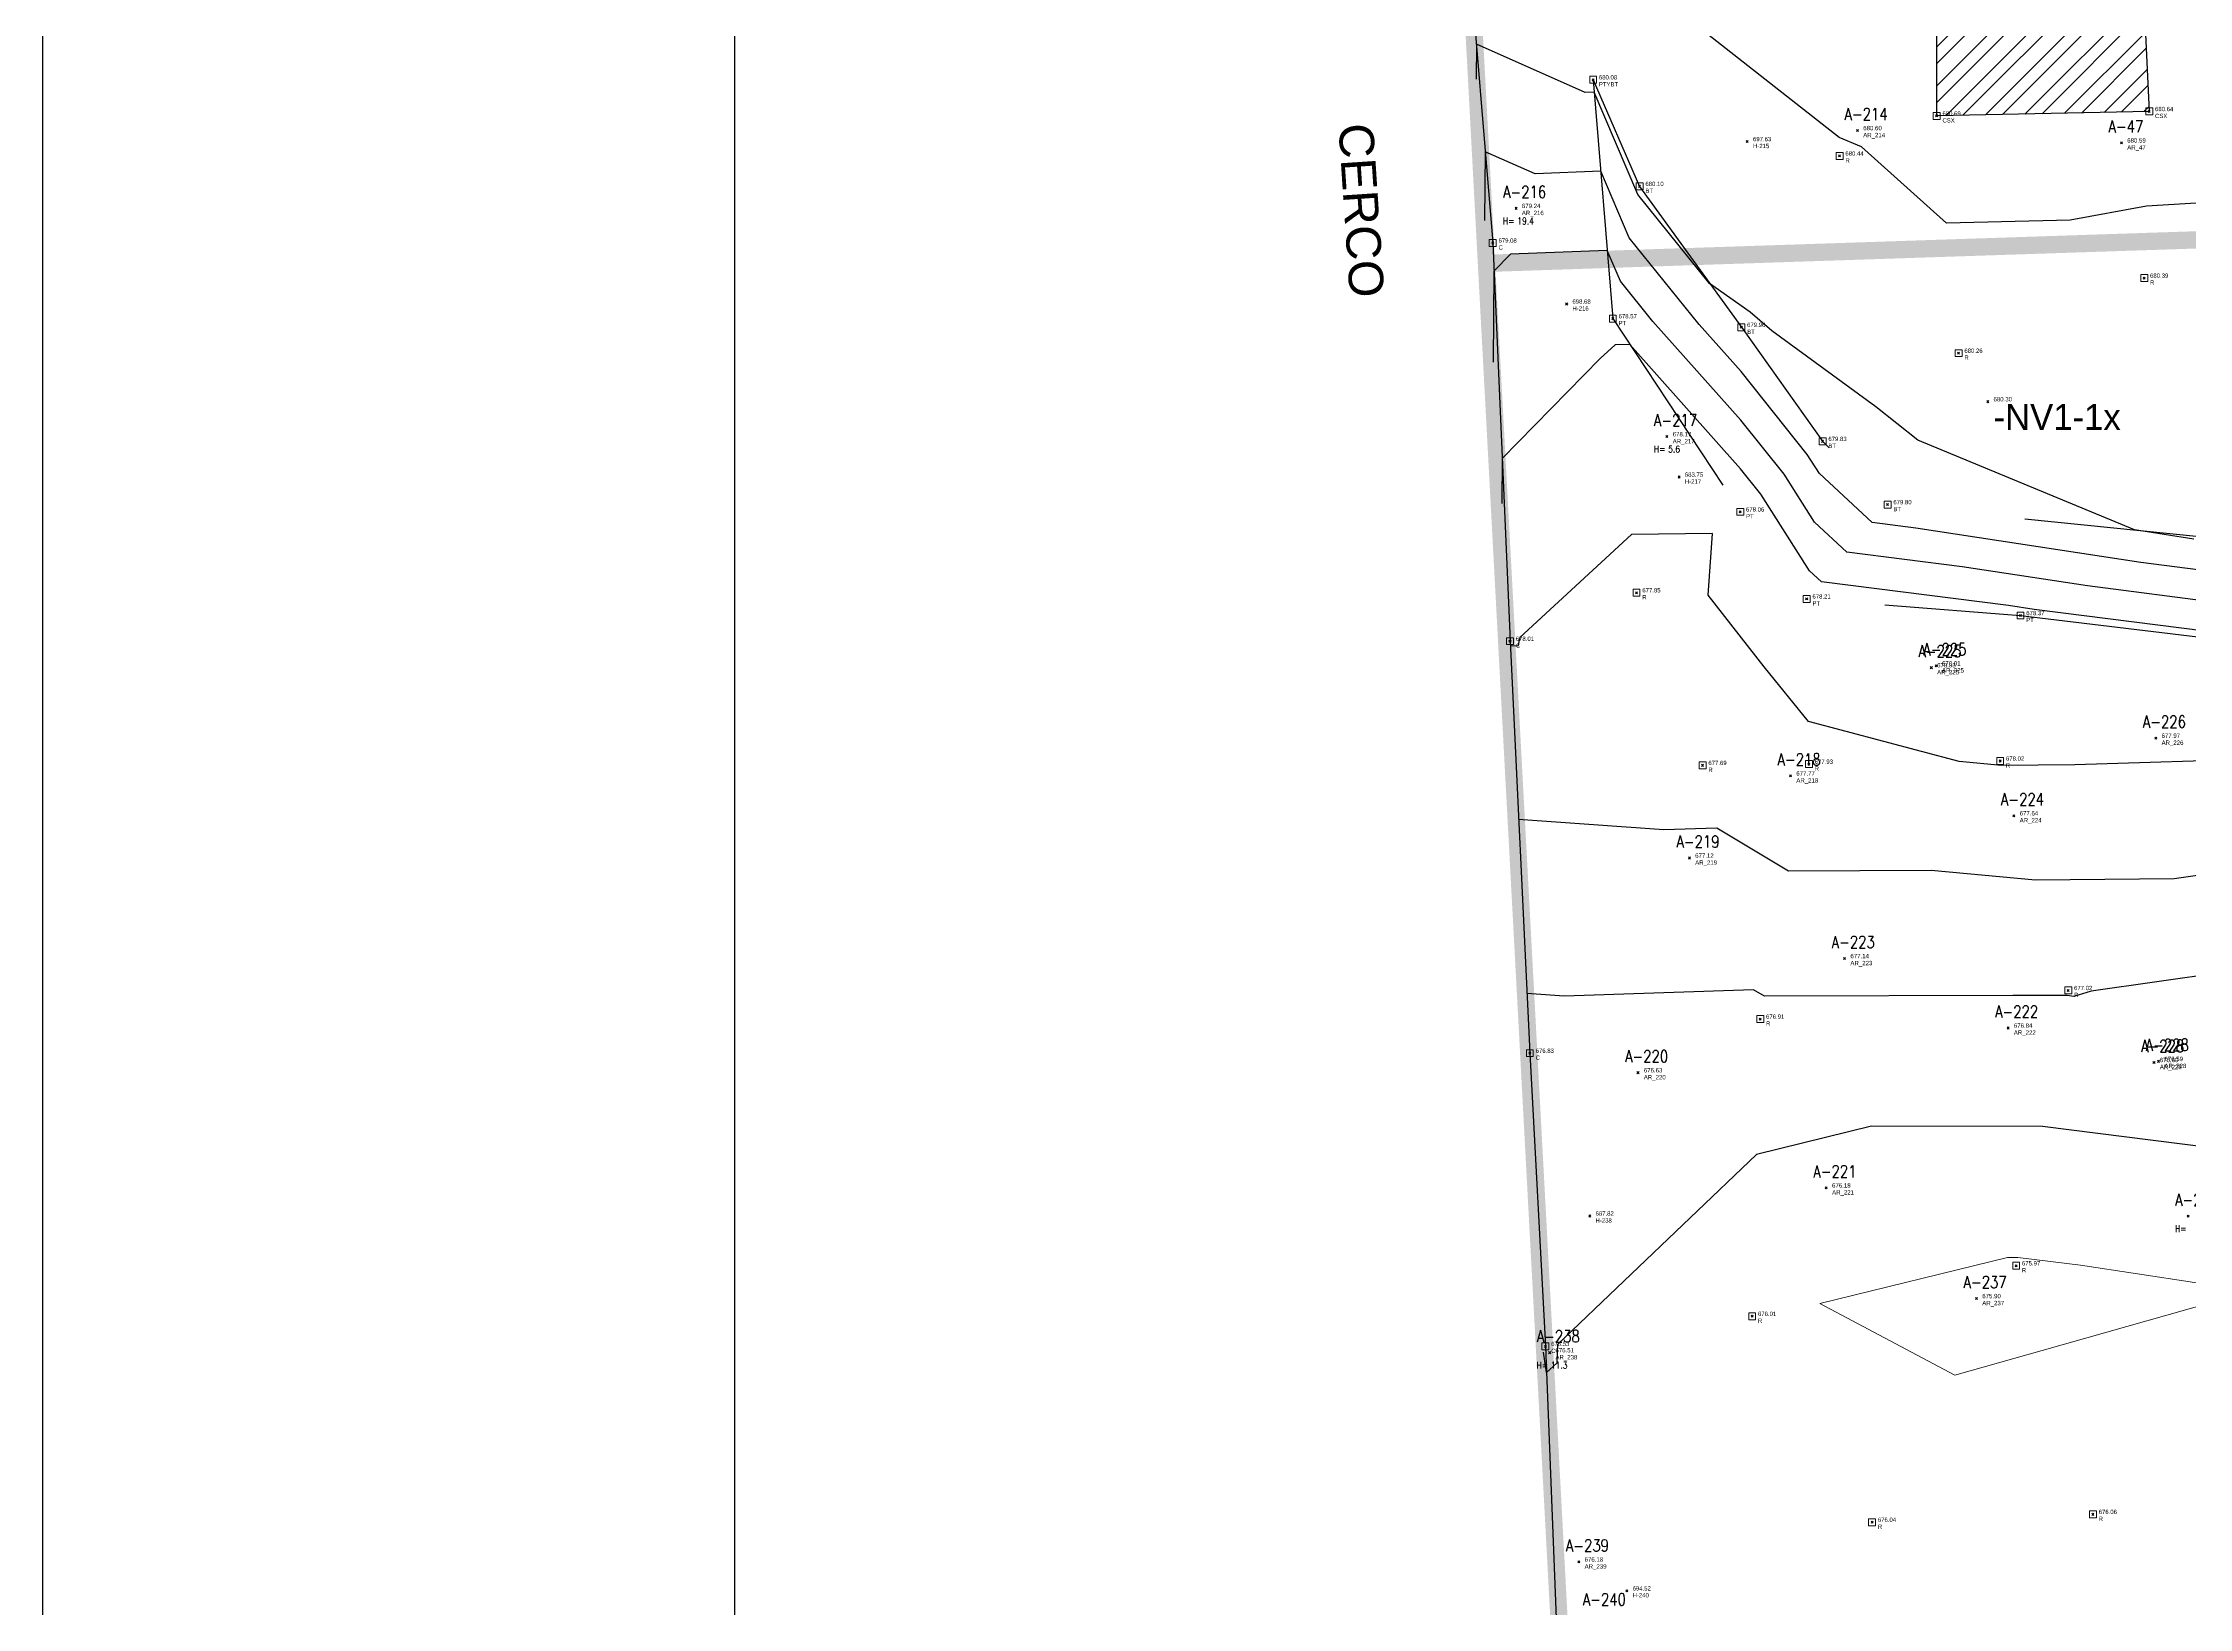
# Model space of a CAD drawing. Extents: x 350769 to 354978, y 6304672 to 6307963.
# Drawn here: x 352180 to 352242, y 6305839.5 to 6305884.7 of the extents above; entities that cross this region are included whole.
import ezdxf

# ---------------------------------------------------------------- set-up
doc = ezdxf.new("R2010")
doc.units = 0
doc.header["$PDMODE"] = 35
doc.header["$PDSIZE"] = 0.03
for name, pattern in [('4.0 - LO RECABARREN - DESNIVEL NUEVO$0$HIDDEN', [0.375, 0.25, -0.125]), ('CONTINUOS', [0]), ('DASHDOT', [1, 0.5, -0.25, 0, -0.25]), ('DASHED', [19.05, 12.7, -6.35])]:
    doc.linetypes.add(name, pattern=pattern)
doc.layers.get('0').update_dxf_attribs({"linetype": 'CONTINUOUS'})
for name, color, linetype in [('-LAMINA 1_1250', 1, 'CONTINUOUS'), ('03_S2_Pav ext_Borde vereda', 7, 'CONTINUOUS'), ('1-ARBOL H1', 7, 'CONTINUOUS'), ('1-ARBOL H2', 1, 'CONTINUOUS'), ('1-ARBOL H3', 241, 'CONTINUOUS'), ('1-ARBOL NOMBRE', 3, 'CONTINUOUS'), ('1-ARBOL PTO', 7, 'CONTINUOUS'), ('1-CASA', 2, 'CONTINUOUS'), ('1-CERCO', 252, 'CERCO_LINE'), ('1-coordenadas', 8, 'CONTINUOUS'), ('1-TEXTOS', 7, 'CONTINUOUS'), ('2-ACHURADO EDIFICACION', 252, 'CONTINUOUS'), ('3-TALUD', 252, 'DASHED'), ('C-TINN', 5, 'CONTINUOUS'), ('C-TOPO-MAJR', 9, 'CONTINUOUS'), ('C-TOPO-MINR', 8, 'CONTINUOUS'), ('V-NODE-TEXT DIC 2012', 31, 'CONTINUOUS')]:
    doc.layers.add(name, color=color, linetype=linetype)
doc.layers.add('0_ASD_LINEA OFICIAL', color=253, linetype='DASHDOT', lineweight=20)
doc.layers.add('0_ASD_TOPOGRAFIA_ELEMENTOS', color=7, linetype='CONTINUOS', lineweight=5, true_color=0xbdbdbd)
doc.styles.add('A', font='arial.ttf', dxfattribs={"height": 2})
doc.styles.add('ROMANS', font='romans.shx', dxfattribs={"width": 0.65})
doc.linetypes.add('CERCO_LINE', pattern='A,0.5,-0.2,[" X ",Standard,S=0.1,R=0,X=-0.1,Y=-0.05],-0.25', length=0.95)

# ---------------------------------------------------------------- blocks, each defined once
blk = doc.blocks.new('COORDENADAS')
at = {"layer": '-LAMINA 1_1250'}
blk.add_lwpolyline([(0, 0), (1436.25, 0), (1436.25, -923.479), (0, -923.479)], close=True, dxfattribs=at)
at = {"layer": '1-coordenadas'}
blk.add_line((20, -900.625), (20, -0.625), dxfattribs=at)
blk = doc.blocks.new('A$C27410629')
at = {"layer": '0_ASD_LINEA OFICIAL', "ltscale": 8}
blk.add_lwpolyline([(76.795, 1069.872, 0.5, 0.5, 0.00826), (73.751, 1083.846, 0.5, 0.5, 0.028444), (70.023, 1095.124, 0.5, 0.5, -0.012564), (61.852, 1118.104, 0.5, 0.5, -0.000048), (57.166, 1131.529, 0.5, 0.5, -0.013664), (47.353, 1157.145, 0.5, 0.5, -0.058265), (39.524, 1192.667, 0.5, 0.5, 0), (39.524, 1192.667, 0.5, 0.5, -0.003962), (39.31, 1195.102, 0.5, 0.5, -0.274101), (74.42, 1266.696, 0.5, 0.5, 0), (74.42, 1266.696, 0.5, 0.5, -0.117635), (110.932, 1279.578, 0.5, 0.5, -0.105448), (145.793, 1276.067, 0.5, 0.5, -0.042273), (159.013, 1270.584, 0.5, 0.5, 0), (184.1, 1256.74, 0.5, 0.5, 0.018937), (195.809, 1250.819, 0.5, 0.5, -0.011475), (213.872, 1241.445, 0.5, 0.5, 0.049621)], format="xyseb", dxfattribs=at)
at = {"layer": '0_ASD_LINEA OFICIAL', "ltscale": 8, "const_width": 0.5}
for points in [[(61.852, 1118.104), (61.852, 1118.104), (17.772, 1116.645), (16.443, 1141.555), (16.443, 1141.555), (15.773, 1154.201), (13.77, 1191.844), (39.524, 1192.667)], [(61.852, 1118.104), (17.772, 1116.645), (20.411, 1067.335)]]:
    blk.add_lwpolyline(points, dxfattribs=at)
blk = doc.blocks.new('TOPOGRAFIA')
at = {"layer": '2-ACHURADO EDIFICACION', "lineweight": 0, "true_color": 0xbdbdbd}
h = blk.add_hatch(dxfattribs=at)
h.set_pattern_fill('ANSI31', color=9, scale=0.25)
h.set_pattern_definition([(45, (38000, -3000), (-0.56126600757, 0.56126600757), [])])
h.paths.add_polyline_path([(390240.158, 6302905.505), (390239.542, 6302905.47), (390239.265, 6302910.331), (390233.185, 6302909.984), (390233.051, 6302911.622), (390230.606, 6302911.486), (390231.762, 6302887.421), (390233.754, 6302887.418), (390234.758, 6302887.416), (390234.751, 6302882.623), (390240.896, 6302882.751), (390240.66, 6302887.636), (390241.199, 6302887.662), (390240.652, 6302897.926)])
at = {"layer": '1-ARBOL H1', "color": 9, "lineweight": 0, "true_color": 0xbdbdbd}
for p in [(390222.59, 6302879.949), (390226.952, 6302873.35), (390242.019, 6302850.813), (390223.561, 6302846.867)]:
    blk.add_point(p, dxfattribs=at)
at = {"layer": '1-ARBOL PTO', "color": 9, "lineweight": 0, "true_color": 0xbdbdbd}
for p in [(390232.46, 6302882.2), (390240.092, 6302881.844), (390222.59, 6302879.949), (390226.952, 6302873.35), (390234.596, 6302866.67), (390234.738, 6302866.726), (390241.085, 6302864.633), (390230.525, 6302863.543), (390236.983, 6302862.39), (390227.601, 6302861.167), (390232.089, 6302858.262), (390236.814, 6302856.253), (390241.034, 6302855.258), (390241.167, 6302855.289), (390226.116, 6302854.961), (390231.559, 6302851.632), (390242.019, 6302850.813), (390235.901, 6302848.433), (390223.561, 6302846.867), (390224.405, 6302840.818)]:
    blk.add_point(p, dxfattribs=at)
at = {"layer": '1-CASA', "color": 9, "lineweight": 0, "true_color": 0xbdbdbd, "flags": 128}
blk.add_lwpolyline([(390233.754, 6302887.418), (390231.762, 6302887.421), (390230.606, 6302911.486), (390233.051, 6302911.622), (390233.185, 6302909.984), (390239.265, 6302910.331), (390239.542, 6302905.47), (390240.158, 6302905.505), (390240.652, 6302897.926), (390241.199, 6302887.662), (390240.66, 6302887.636), (390240.896, 6302882.751), (390234.751, 6302882.623), (390234.758, 6302887.416)], close=True, dxfattribs=at)
at = {"layer": '1-CERCO', "color": 9, "lineweight": 0, "true_color": 0xbdbdbd, "flags": 128}
blk.add_lwpolyline([(390217.019, 6302967.12), (390217.78, 6302952.375), (390218.592, 6302938.776), (390218.971, 6302931.335), (390219.558, 6302920.385), (390219.898, 6302912.654), (390221.179, 6302887.887), (390221.916, 6302878.948), (390222.415, 6302867.436), (390222.989, 6302855.525), (390223.438, 6302847.049), (390223.907, 6302835.257), (390224.514, 6302825.448), (390224.93, 6302816.683), (390225.583, 6302806.101), (390226.043, 6302796.827), (390226.504, 6302788.468), (390227.259, 6302774.44), (390228.075, 6302760.58), (390228.42, 6302751.175), (390228.847, 6302739.443), (390229.973, 6302729.189)], dxfattribs=at)
at = {"layer": '1-coordenadas', "color": 9, "linetype": '4.0 - LO RECABARREN - DESNIVEL NUEVO$0$HIDDEN', "lineweight": 0, "ltscale": 50, "true_color": 0xbdbdbd}
blk.add_line((390200, 6302300), (390200, 6303200), dxfattribs=at)
at = {"layer": '3-TALUD', "color": 9, "lineweight": 0, "true_color": 0xbdbdbd, "flags": 128}
for points in [[(390224.818, 6302883.668), (390226.162, 6302880.586), (390229.103, 6302876.511), (390231.452, 6302873.214), (390233.331, 6302871.385), (390242.348, 6302870.458), (390249.844, 6302870.544), (390255.596, 6302875.299), (390261.366, 6302877.883), (390261.503, 6302880.7)], [(390224.818, 6302883.668), (390225.387, 6302876.761), (390229.071, 6302871.175), (390230.992, 6302868.659), (390237.173, 6302868.179), (390243.339, 6302867.437), (390250.38, 6302868.425), (390254.25, 6302869.462), (390259.403, 6302874.261), (390262.368, 6302876.529), (390261.503, 6302880.7)]]:
    blk.add_lwpolyline(points, dxfattribs=at)
at = {"layer": 'C-TINN', "color": 9, "linetype": 'Continuous', "lineweight": 0, "true_color": 0xbdbdbd}
for points, elevation in [([(390224.718, 6302883.568), (390224.718, 6302883.768), (390224.918, 6302883.768), (390224.918, 6302883.568), (390224.718, 6302883.568)], 680.078), ([(390234.651, 6302882.523), (390234.651, 6302882.723), (390234.851, 6302882.723), (390234.851, 6302882.523), (390234.651, 6302882.523)], 680.694), ([(390240.796, 6302882.651), (390240.796, 6302882.851), (390240.996, 6302882.851), (390240.996, 6302882.651), (390240.796, 6302882.651)], 680.642), ([(390231.844, 6302881.366), (390231.844, 6302881.566), (390232.044, 6302881.566), (390232.044, 6302881.366), (390231.844, 6302881.366)], 680.444), ([(390226.062, 6302880.486), (390226.062, 6302880.686), (390226.262, 6302880.686), (390226.262, 6302880.486), (390226.062, 6302880.486)], 680.095), ([(390221.816, 6302878.848), (390221.816, 6302879.048), (390222.016, 6302879.048), (390222.016, 6302878.848), (390221.816, 6302878.848)], 679.075), ([(390240.652, 6302877.833), (390240.652, 6302878.033), (390240.852, 6302878.033), (390240.852, 6302877.833), (390240.652, 6302877.833)], 680.392), ([(390225.287, 6302876.661), (390225.287, 6302876.861), (390225.487, 6302876.861), (390225.487, 6302876.661), (390225.287, 6302876.661)], 678.569), ([(390229.003, 6302876.411), (390229.003, 6302876.611), (390229.203, 6302876.611), (390229.203, 6302876.411), (390229.003, 6302876.411)], 679.957), ([(390235.284, 6302875.664), (390235.284, 6302875.864), (390235.484, 6302875.864), (390235.484, 6302875.664), (390235.284, 6302875.664)], 680.265), ([(390231.352, 6302873.114), (390231.352, 6302873.314), (390231.552, 6302873.314), (390231.552, 6302873.114), (390231.352, 6302873.114)], 679.829), ([(390228.971, 6302871.075), (390228.971, 6302871.275), (390229.171, 6302871.275), (390229.171, 6302871.075), (390228.971, 6302871.075)], 678.056), ([(390233.231, 6302871.285), (390233.231, 6302871.485), (390233.431, 6302871.485), (390233.431, 6302871.285), (390233.231, 6302871.285)], 679.803), ([(390225.973, 6302868.737), (390225.973, 6302868.937), (390226.173, 6302868.937), (390226.173, 6302868.737), (390225.973, 6302868.737)], 677.847), ([(390230.892, 6302868.559), (390230.892, 6302868.759), (390231.092, 6302868.759), (390231.092, 6302868.559), (390230.892, 6302868.559)], 678.211), ([(390237.073, 6302868.079), (390237.073, 6302868.279), (390237.273, 6302868.279), (390237.273, 6302868.079), (390237.073, 6302868.079)], 678.371), ([(390222.315, 6302867.336), (390222.315, 6302867.536), (390222.515, 6302867.536), (390222.515, 6302867.336), (390222.315, 6302867.336)], 678.013), ([(390227.883, 6302863.746), (390227.883, 6302863.946), (390228.083, 6302863.946), (390228.083, 6302863.746), (390227.883, 6302863.746)], 677.694), ([(390230.957, 6302863.782), (390230.957, 6302863.982), (390231.157, 6302863.982), (390231.157, 6302863.782), (390230.957, 6302863.782)], 677.927), ([(390236.486, 6302863.873), (390236.486, 6302864.073), (390236.686, 6302864.073), (390236.686, 6302863.873), (390236.486, 6302863.873)], 678.02), ([(390238.455, 6302857.239), (390238.455, 6302857.439), (390238.655, 6302857.439), (390238.655, 6302857.239), (390238.455, 6302857.239)], 677.02), ([(390229.55, 6302856.411), (390229.55, 6302856.611), (390229.75, 6302856.611), (390229.75, 6302856.411), (390229.55, 6302856.411)], 676.909), ([(390222.889, 6302855.425), (390222.889, 6302855.625), (390223.089, 6302855.625), (390223.089, 6302855.425), (390222.889, 6302855.425)], 676.828), ([(390236.949, 6302849.28), (390236.949, 6302849.48), (390237.149, 6302849.48), (390237.149, 6302849.28), (390236.949, 6302849.28)], 675.968), ([(390229.317, 6302847.819), (390229.317, 6302848.019), (390229.517, 6302848.019), (390229.517, 6302847.819), (390229.317, 6302847.819)], 676.011), ([(390223.338, 6302846.949), (390223.338, 6302847.149), (390223.538, 6302847.149), (390223.538, 6302846.949), (390223.338, 6302846.949)], 676.53), ([(390232.782, 6302841.865), (390232.782, 6302842.065), (390232.982, 6302842.065), (390232.982, 6302841.865), (390232.782, 6302841.865)], 676.043), ([(390239.167, 6302842.093), (390239.167, 6302842.293), (390239.367, 6302842.293), (390239.367, 6302842.093), (390239.167, 6302842.093)], 676.062)]:
    blk.add_lwpolyline(points, dxfattribs=dict(at, elevation=elevation))
for p in [(390224.818, 6302883.668, 680.078), (390234.751, 6302882.623, 680.694), (390240.896, 6302882.751, 680.642), (390231.944, 6302881.466, 680.444), (390226.162, 6302880.586, 680.095), (390221.916, 6302878.948, 679.075), (390240.752, 6302877.933, 680.392), (390225.387, 6302876.761, 678.569), (390229.103, 6302876.511, 679.957), (390235.384, 6302875.764, 680.265), (390231.452, 6302873.214, 679.829), (390229.071, 6302871.175, 678.056), (390233.331, 6302871.385, 679.803), (390226.073, 6302868.837, 677.847), (390230.992, 6302868.659, 678.211), (390237.173, 6302868.179, 678.371), (390222.415, 6302867.436, 678.013), (390227.983, 6302863.846, 677.694), (390231.057, 6302863.882, 677.927), (390236.586, 6302863.973, 678.02), (390238.555, 6302857.339, 677.02), (390229.65, 6302856.511, 676.909), (390222.989, 6302855.525, 676.828), (390237.049, 6302849.38, 675.968), (390229.417, 6302847.919, 676.011), (390223.438, 6302847.049, 676.53), (390239.267, 6302842.193, 676.062), (390232.882, 6302841.965, 676.043)]:
    blk.add_point(p, dxfattribs=at)
at = {"layer": 'C-TOPO-MAJR', "color": 9, "linetype": 'Continuous', "lineweight": -3, "true_color": 0xbdbdbd}
for points, elevation in [([(390242.188, 6302870.388), (390240.465, 6302870.652), (390234.206, 6302873.252), (390232.994, 6302874.214), (390229.98, 6302876.407), (390229.354, 6302876.949), (390228.187, 6302877.781), (390226.114, 6302880.348), (390224.847, 6302883.311), (390224.592, 6302883.301), (390221.442, 6302884.694), (390221.433, 6302883.684)], 680), ([(390245.581, 6302861.131), (390241.621, 6302860.57), (390237.61, 6302860.523), (390234.587, 6302860.802), (390230.467, 6302860.79), (390228.395, 6302862.033), (390226.864, 6302861.982), (390222.663, 6302862.28)], 677.5)]:
    blk.add_lwpolyline(points, dxfattribs=dict(at, elevation=elevation))
at = {"layer": 'C-TOPO-MINR', "color": 9, "linetype": 'Continuous', "lineweight": -3, "true_color": 0xbdbdbd}
for points, elevation in [([(390247.829, 6302880.441), (390240.814, 6302880.014), (390238.606, 6302879.61), (390235.037, 6302879.521), (390232.573, 6302881.725), (390231.928, 6302881.999), (390227.772, 6302885.265), (390224.686, 6302887.614), (390221.296, 6302887.752), (390221.186, 6302887.8), (390221.186, 6302887.773)], 680.5), ([(390242.678, 6302869.451), (390240.649, 6302869.71), (390234.144, 6302870.707), (390232.886, 6302870.866), (390231.358, 6302872.288), (390231.01, 6302872.836), (390229.095, 6302875.228), (390227.88, 6302876.593), (390225.86, 6302879.095), (390225.036, 6302881.022), (390223.146, 6302880.948), (390221.698, 6302881.588), (390221.68, 6302879.595)], 679.5), ([(390242.978, 6302868.539), (390239.109, 6302869.032), (390235.485, 6302869.587), (390232.151, 6302870.01), (390231.216, 6302870.88), (390230.339, 6302872.261), (390229.087, 6302873.825), (390226.541, 6302876.683), (390225.606, 6302877.841), (390225.224, 6302878.734), (390222.43, 6302878.624), (390221.951, 6302878.135), (390221.927, 6302875.507)], 679), ([(390243.277, 6302867.627), (390237.57, 6302868.354), (390236.827, 6302868.468), (390231.417, 6302869.154), (390231.074, 6302869.473), (390229.667, 6302871.686), (390229.078, 6302872.421), (390225.883, 6302876.01), (390225.453, 6302876.004), (390225.018, 6302875.604), (390222.186, 6302872.715), (390222.174, 6302871.418)], 678.5), ([(390244.343, 6302864.034), (390238.748, 6302863.865), (390236.625, 6302863.84), (390235.397, 6302863.953), (390231.04, 6302865.11), (390229.764, 6302866.695), (390228.141, 6302868.762), (390228.268, 6302870.549), (390225.928, 6302870.516), (390222.701, 6302867.546), (390222.642, 6302867.29), (390222.421, 6302867.305)], 678), ([(390246.815, 6302858.395), (390239.215, 6302857.316), (390238.711, 6302857.164), (390238.526, 6302857.188), (390236.95, 6302857.19), (390229.776, 6302857.17), (390229.457, 6302857.361), (390223.981, 6302857.178), (390222.906, 6302857.254)], 677), ([(390265.646, 6302838.135), (390264.963, 6302843.033), (390264.684, 6302846.122), (390264.168, 6302849.624), (390257.72, 6302850.168), (390257.085, 6302851.491), (390254.894, 6302852.314), (390251.797, 6302853.044), (390246.709, 6302854.033), (390242.605, 6302852.796), (390237.811, 6302853.405), (390232.866, 6302853.412), (390229.544, 6302852.598), (390223.784, 6302847.099), (390223.772, 6302846.567), (390223.468, 6302846.298), (390223.381, 6302846.88)], 676.5)]:
    blk.add_lwpolyline(points, dxfattribs=dict(at, elevation=elevation))
at = {"layer": 'C-TOPO-MINR', "color": 9, "linetype": 'Continuous', "lineweight": 0, "true_color": 0xbdbdbd, "elevation": 676}
blk.add_lwpolyline([(390236.797, 6302849.622), (390231.369, 6302848.293), (390235.271, 6302846.216), (390237.804, 6302846.933), (390243.849, 6302848.645), (390238.911, 6302849.392), (390237.095, 6302849.622), (390236.797, 6302849.622)], dxfattribs=at)
at = {"layer": 'V-NODE-TEXT DIC 2012', "color": 9, "lineweight": 0, "true_color": 0xbdbdbd}
for p in [(390224.818, 6302883.668), (390234.751, 6302882.623), (390240.896, 6302882.751), (390229.274, 6302881.882), (390232.46, 6302882.2), (390240.092, 6302881.844), (390231.944, 6302881.466), (390226.162, 6302880.586), (390222.59, 6302879.949), (390221.916, 6302878.948), (390240.752, 6302877.933), (390224.053, 6302877.185), (390225.387, 6302876.761), (390229.103, 6302876.511), (390235.384, 6302875.764), (390236.226, 6302874.361), (390226.952, 6302873.35), (390231.452, 6302873.214), (390227.303, 6302872.182), (390229.071, 6302871.175), (390233.331, 6302871.385), (390226.073, 6302868.837), (390230.992, 6302868.659), (390237.173, 6302868.179), (390222.415, 6302867.436), (390234.596, 6302866.67), (390234.738, 6302866.726), (390241.085, 6302864.633), (390227.983, 6302863.846), (390231.057, 6302863.882), (390236.586, 6302863.973), (390230.525, 6302863.543), (390236.983, 6302862.39), (390227.601, 6302861.167), (390232.089, 6302858.262), (390238.555, 6302857.339), (390229.65, 6302856.511), (390236.814, 6302856.253), (390222.989, 6302855.525), (390241.034, 6302855.258), (390241.167, 6302855.289), (390226.116, 6302854.961), (390231.559, 6302851.632), (390224.721, 6302850.818), (390242.019, 6302850.813), (390237.049, 6302849.38), (390235.901, 6302848.433), (390229.417, 6302847.919), (390223.438, 6302847.049), (390223.561, 6302846.867), (390239.267, 6302842.193), (390232.882, 6302841.965), (390224.405, 6302840.818), (390225.792, 6302839.983)]:
    blk.add_point(p, dxfattribs=at)
at = {"layer": '1-ARBOL H2', "color": 9, "lineweight": 0, "true_color": 0xbdbdbd, "style": 'ROMANS', "width": 0.8}
for p in [(390222.213, 6302879.487), (390226.575, 6302872.888), (390241.642, 6302850.351), (390223.184, 6302846.405)]:
    blk.add_text('H=', height=0.2, dxfattribs=at).set_placement(p)
at = {"layer": '1-ARBOL H3', "color": 9, "lineweight": 0, "true_color": 0xbdbdbd, "style": 'ROMANS', "width": 0.8}
for s, p in [('19.4', (390222.626, 6302879.487)), ('5.6', (390226.988, 6302872.888)), ('11.3', (390223.597, 6302846.405))]:
    blk.add_text(s, height=0.2, dxfattribs=at).set_placement(p)
at = {"layer": '1-ARBOL NOMBRE', "color": 9, "lineweight": 0, "true_color": 0xbdbdbd, "style": 'ROMANS', "width": 0.8}
for s, p in [('A-214', (390232.083, 6302882.5)), ('A-47', (390239.715, 6302882.144)), ('A-216', (390222.213, 6302880.249)), ('A-217', (390226.575, 6302873.65)), ('A-225', (390234.219, 6302866.97)), ('A-225', (390234.361, 6302867.026)), ('A-226', (390240.708, 6302864.933)), ('A-218', (390230.148, 6302863.843)), ('A-224', (390236.606, 6302862.69)), ('A-219', (390227.224, 6302861.467)), ('A-223', (390231.712, 6302858.562)), ('A-222', (390236.437, 6302856.553)), ('A-228', (390240.657, 6302855.558)), ('A-228', (390240.79, 6302855.589)), ('A-220', (390225.739, 6302855.261)), ('A-221', (390231.182, 6302851.932)), ('A-236', (390241.642, 6302851.113)), ('A-237', (390235.524, 6302848.733)), ('A-238', (390223.184, 6302847.167)), ('A-239', (390224.028, 6302841.118)), ('A-240', (390224.516, 6302839.557))]:
    blk.add_text(s, height=0.35, dxfattribs=at).set_placement(p)
at = {"layer": '1-TEXTOS', "color": 9, "lineweight": 0, "true_color": 0xbdbdbd, "style": 'A'}
blk.add_text('CERCO', height=1, rotation=273.79643, dxfattribs=at).set_placement((390217.453, 6302882.374))
at = {"layer": 'V-NODE-TEXT DIC 2012', "color": 9, "lineweight": 0, "true_color": 0xbdbdbd}
for s, height, p in [('680.08', 0.125, (390224.985, 6302883.676)), ('PTYBT', 0.125, (390224.985, 6302883.476)), ('680.60', 0.127, (390232.627, 6302882.207)), ('680.69', 0.125, (390234.918, 6302882.631)), ('CSX', 0.125, (390234.918, 6302882.431)), ('680.64', 0.125, (390241.063, 6302882.759)), ('CSX', 0.125, (390241.063, 6302882.559)), ('697.63', 0.125, (390229.441, 6302881.89)), ('H-215', 0.125, (390229.441, 6302881.69)), ('AR_214', 0.127, (390232.627, 6302882.005)), ('AR_47', 0.127, (390240.259, 6302881.649)), ('680.59', 0.127, (390240.259, 6302881.851)), ('680.44', 0.125, (390232.111, 6302881.474)), ('R', 0.125, (390232.111, 6302881.274)), ('680.10', 0.125, (390226.329, 6302880.594)), ('BT', 0.125, (390226.329, 6302880.394)), ('AR_216', 0.127, (390222.757, 6302879.754)), ('679.24', 0.127, (390222.757, 6302879.956)), ('679.08', 0.125, (390222.083, 6302878.956)), ('C', 0.125, (390222.083, 6302878.756)), ('680.39', 0.125, (390240.919, 6302877.941)), ('R', 0.125, (390240.919, 6302877.741)), ('698.68', 0.125, (390224.22, 6302877.193)), ('H-216', 0.125, (390224.22, 6302876.993)), ('678.57', 0.125, (390225.554, 6302876.769)), ('PT', 0.125, (390225.554, 6302876.569)), ('679.96', 0.125, (390229.27, 6302876.519)), ('BT', 0.125, (390229.27, 6302876.319)), ('680.26', 0.125, (390235.551, 6302875.772)), ('R', 0.125, (390235.551, 6302875.572)), ('680.30', 0.127, (390236.393, 6302874.368)), ('-NV1-1x', 0.75, (390236.393, 6302873.543)), ('AR_217', 0.127, (390227.119, 6302873.155)), ('678.17', 0.127, (390227.119, 6302873.357)), ('679.83', 0.125, (390231.619, 6302873.222)), ('BT', 0.125, (390231.619, 6302873.022)), ('683.75', 0.125, (390227.47, 6302872.19)), ('H-217', 0.125, (390227.47, 6302871.99)), ('678.06', 0.125, (390229.238, 6302871.183)), ('679.80', 0.125, (390233.498, 6302871.393)), ('BT', 0.125, (390233.498, 6302871.193)), ('PT', 0.125, (390229.238, 6302870.983)), ('677.85', 0.125, (390226.24, 6302868.845)), ('R', 0.125, (390226.24, 6302868.645)), ('678.21', 0.125, (390231.159, 6302868.667)), ('PT', 0.125, (390231.159, 6302868.467)), ('678.37', 0.125, (390237.34, 6302868.187)), ('PT', 0.125, (390237.34, 6302867.987)), ('678.01', 0.125, (390222.582, 6302867.444)), ('C', 0.125, (390222.582, 6302867.244)), ('678.01', 0.127, (390234.905, 6302866.733)), ('AR_225', 0.127, (390234.763, 6302866.475)), ('678.03', 0.127, (390234.763, 6302866.677)), ('AR_225', 0.127, (390234.905, 6302866.531)), ('AR_226', 0.127, (390241.252, 6302864.438)), ('677.97', 0.127, (390241.252, 6302864.64)), ('677.69', 0.125, (390228.15, 6302863.854)), ('R', 0.125, (390228.15, 6302863.654)), ('677.93', 0.125, (390231.224, 6302863.89)), ('R', 0.125, (390231.224, 6302863.69)), ('678.02', 0.125, (390236.753, 6302863.981)), ('R', 0.125, (390236.753, 6302863.781)), ('AR_218', 0.127, (390230.692, 6302863.348)), ('677.77', 0.127, (390230.692, 6302863.55)), ('677.64', 0.127, (390237.15, 6302862.397)), ('AR_224', 0.127, (390237.15, 6302862.195)), ('677.12', 0.127, (390227.768, 6302861.174)), ('AR_219', 0.127, (390227.768, 6302860.972)), ('AR_223', 0.127, (390232.256, 6302858.067)), ('677.14', 0.127, (390232.256, 6302858.269)), ('677.02', 0.125, (390238.722, 6302857.347)), ('R', 0.125, (390238.722, 6302857.147)), ('676.91', 0.125, (390229.817, 6302856.519)), ('R', 0.125, (390229.817, 6302856.319)), ('676.84', 0.127, (390236.981, 6302856.26)), ('676.83', 0.125, (390223.156, 6302855.533)), ('AR_222', 0.127, (390236.981, 6302856.058)), ('C', 0.125, (390223.156, 6302855.333)), ('676.63', 0.127, (390226.283, 6302854.968)), ('AR_228', 0.127, (390241.201, 6302855.063)), ('676.60', 0.127, (390241.201, 6302855.265)), ('AR_228', 0.127, (390241.334, 6302855.094)), ('676.59', 0.127, (390241.334, 6302855.296)), ('AR_220', 0.127, (390226.283, 6302854.766)), ('AR_221', 0.127, (390231.726, 6302851.437)), ('676.18', 0.127, (390231.726, 6302851.639)), ('687.82', 0.125, (390224.888, 6302850.826)), ('H-238', 0.125, (390224.888, 6302850.626)), ('675.97', 0.125, (390237.216, 6302849.388)), ('R', 0.125, (390237.216, 6302849.188)), ('AR_237', 0.127, (390236.068, 6302848.238)), ('675.90', 0.127, (390236.068, 6302848.44)), ('676.01', 0.125, (390229.584, 6302847.927)), ('R', 0.125, (390229.584, 6302847.727)), ('676.53', 0.125, (390223.605, 6302847.057)), ('C', 0.125, (390223.605, 6302846.857)), ('676.51', 0.127, (390223.728, 6302846.874)), ('AR_238', 0.127, (390223.728, 6302846.672)), ('676.04', 0.125, (390233.049, 6302841.973)), ('676.06', 0.125, (390239.434, 6302842.201)), ('R', 0.125, (390239.434, 6302842.001)), ('R', 0.125, (390233.049, 6302841.773)), ('676.18', 0.127, (390224.572, 6302840.825)), ('AR_239', 0.127, (390224.572, 6302840.623)), ('694.52', 0.125, (390225.959, 6302839.991)), ('H-240', 0.125, (390225.959, 6302839.791))]:
    blk.add_text(s, height=height, dxfattribs=at).set_placement(p)

msp = doc.modelspace()

# ---------------------------------------------------------------- hatches: boundary and pattern name
at = {"layer": '2-ACHURADO EDIFICACION'}
h = msp.add_hatch(dxfattribs=at)
h.set_pattern_fill('ANSI31', color=256, scale=0.25)
h.paths.add_polyline_path([(352240.158, 6305905.505), (352239.542, 6305905.47), (352239.265, 6305910.331), (352233.185, 6305909.984), (352233.051, 6305911.622), (352230.606, 6305911.486), (352231.762, 6305887.421), (352233.754, 6305887.418), (352234.758, 6305887.416), (352234.751, 6305882.623), (352240.896, 6305882.751), (352240.66, 6305887.636), (352241.199, 6305887.662), (352240.652, 6305897.926)])

# ---------------------------------------------------------------- linework, layer by layer
at = {"layer": '1-CASA', "flags": 128}
msp.add_lwpolyline([(352233.754, 6305887.418), (352231.762, 6305887.421), (352230.606, 6305911.486), (352233.051, 6305911.622), (352233.185, 6305909.984), (352239.265, 6305910.331), (352239.542, 6305905.47), (352240.158, 6305905.505), (352240.652, 6305897.926), (352241.199, 6305887.662), (352240.66, 6305887.636), (352240.896, 6305882.751), (352234.751, 6305882.623), (352234.758, 6305887.416)], close=True, dxfattribs=at)
at = {"layer": '1-CERCO', "ltscale": 6, "flags": 128}
msp.add_lwpolyline([(352217.019, 6305967.12), (352217.78, 6305952.375), (352218.592, 6305938.776), (352218.971, 6305931.335), (352219.558, 6305920.385), (352219.898, 6305912.654), (352221.179, 6305887.887), (352221.916, 6305878.948), (352222.415, 6305867.436), (352222.989, 6305855.525), (352223.438, 6305847.049), (352223.907, 6305835.257), (352224.514, 6305825.448), (352224.93, 6305816.683), (352225.583, 6305806.101), (352226.043, 6305796.827), (352226.504, 6305788.468), (352227.259, 6305774.44), (352228.075, 6305760.58), (352228.42, 6305751.175), (352228.847, 6305739.443), (352229.973, 6305729.189)], dxfattribs=at)
at = {"layer": '3-TALUD', "flags": 128}
for points in [[(352224.818, 6305883.668), (352226.162, 6305880.586), (352229.103, 6305876.511), (352231.452, 6305873.214), (352233.331, 6305871.385), (352242.348, 6305870.458), (352249.844, 6305870.544), (352255.596, 6305875.299), (352261.366, 6305877.883), (352261.503, 6305880.7)], [(352224.818, 6305883.668), (352225.387, 6305876.761), (352229.071, 6305871.175), (352230.992, 6305868.659), (352237.173, 6305868.179), (352243.339, 6305867.437), (352250.38, 6305868.425), (352254.25, 6305869.462), (352259.403, 6305874.261), (352262.368, 6305876.529), (352261.503, 6305880.7)]]:
    msp.add_lwpolyline(points, dxfattribs=at)

# ---------------------------------------------------------------- block references
at = {"color": 252, "linetype": 'DASHED'}
msp.add_blockref('COORDENADAS', (352180, 6306200.625), dxfattribs=at)
at = {"layer": '03_S2_Pav ext_Borde vereda', "linetype": 'Continuous'}
msp.add_blockref('A$C27410629', (352203.962, 6304761.714), dxfattribs=at)

# ---------------------------------------------------------------- texts
at = {"layer": '1-TEXTOS', "style": 'A'}
msp.add_text('CERCO', height=1, rotation=273.79643, dxfattribs=at).set_placement((352217.453, 6305882.374))

# ---------------------------------------------------------------- next in the draw order: block references
at = {"layer": '0_ASD_TOPOGRAFIA_ELEMENTOS', "color": 30, "true_color": 0xf26507}
msp.add_blockref('TOPOGRAFIA', (-38000, 3000), dxfattribs=at)

doc.saveas('drawing.dxf')
